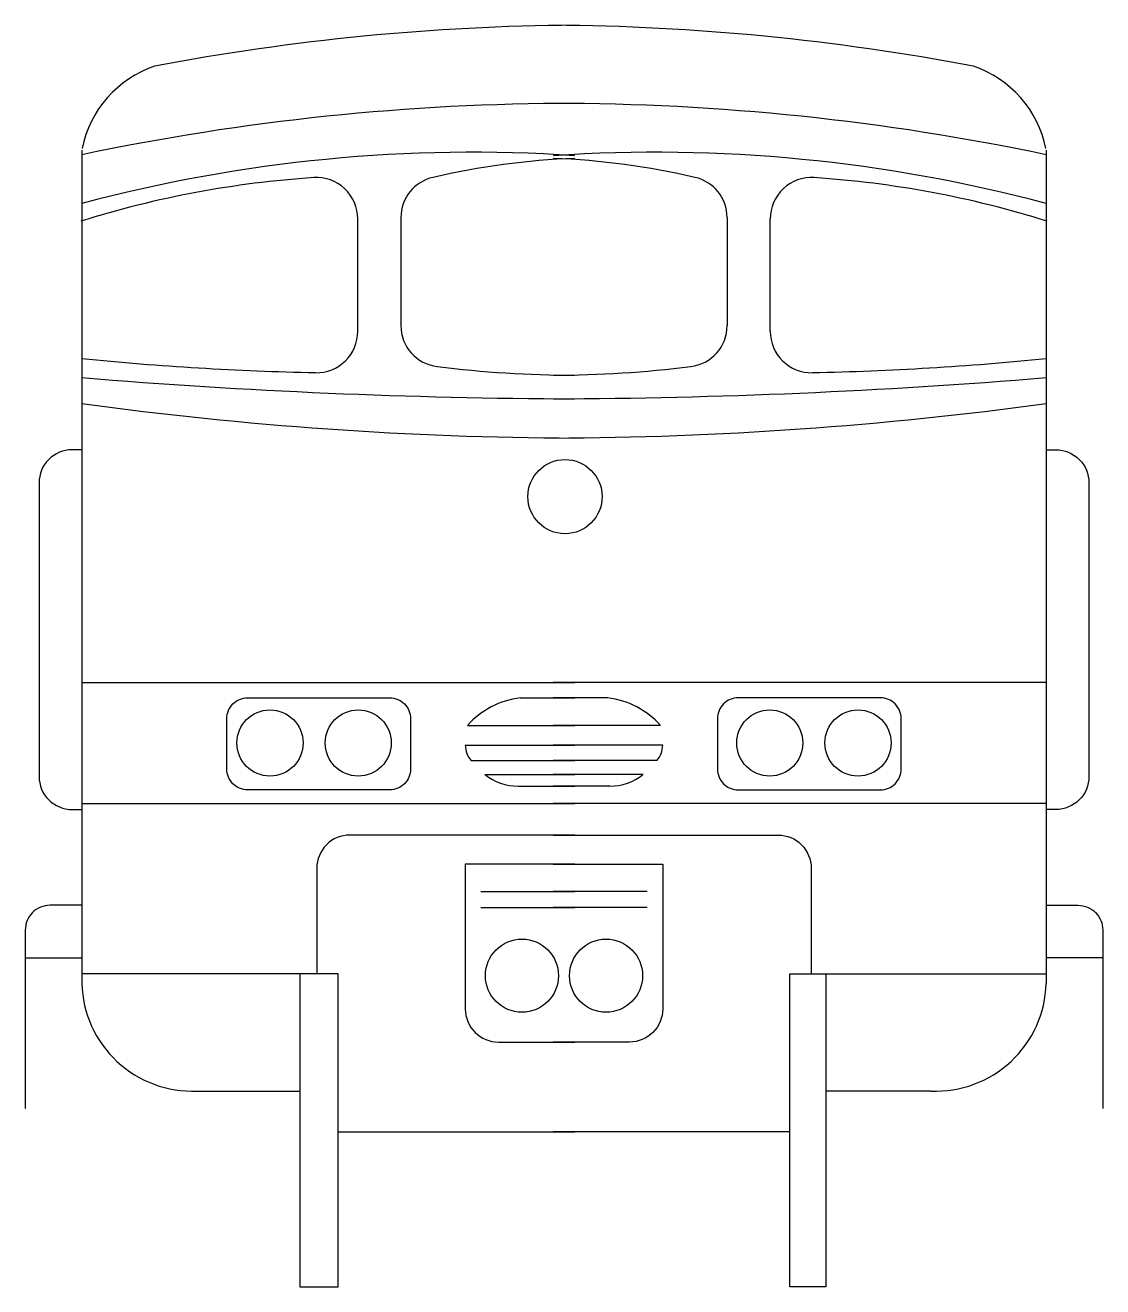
# Model space of a CAD drawing. Extents: x -1.5 to 1.5, y 0 to 3.51.
import ezdxf

# ---------------------------------------------------------------- set-up
doc = ezdxf.new("R2010")
doc.units = 0
doc.header["$MEASUREMENT"] = 0
doc.layers.get('0').update_dxf_attribs({"linetype": 'CONTINUOUS'})

msp = doc.modelspace()

# ---------------------------------------------------------------- linework, layer by layer
for p, q in [((-0.5736, 2.6575), (-0.5736, 2.9703)), ((-0.4537, 2.9737), (-0.4537, 2.6737)), ((0.4537, 2.9737), (0.4537, 2.6737)), ((0.5736, 2.6575), (0.5736, 2.9703))]:
    msp.add_line(p, q)
for points in [[(-1.3414, 3.1613), (-1.3414, 0.8435)], [(1.3414, 3.1613), (1.3414, 0.8435)], [(-1.3414, 1.6812), (0.0297, 1.6812)], [(1.3414, 1.6812), (-0.0297, 1.6812)], [(-0.122, 1.6381), (0.0297, 1.6381)], [(0.122, 1.6381), (-0.0297, 1.6381)], [(-0.2687, 1.5613), (0.0297, 1.5613)], [(0.2687, 1.5613), (-0.0297, 1.5613)], [(-0.2745, 1.5067), (0.0297, 1.5067)], [(0.2745, 1.5067), (-0.0297, 1.5067)], [(-0.2582, 1.4636), (0.0297, 1.4636)], [(0.2582, 1.4636), (-0.0297, 1.4636)], [(-0.2198, 1.4252), (0.0297, 1.4252)], [(0.2198, 1.4252), (-0.0297, 1.4252)], [(-0.1278, 1.3926), (0.0297, 1.3926)], [(0.1278, 1.3926), (-0.0297, 1.3926)], [(-1.3414, 1.3438), (0.0297, 1.3438)], [(1.3414, 1.3438), (-0.0297, 1.3438)], [(-0.2314, 1.0994), (0.0297, 1.0994)], [(0.2314, 1.0994), (-0.0297, 1.0994)], [(-0.2314, 1.0552), (0.0297, 1.0552)], [(0.2314, 1.0552), (-0.0297, 1.0552)], [(-1.4987, 0.9145), (-1.3414, 0.9145)], [(1.4987, 0.9145), (1.3414, 0.9145)], [(-0.7347, 0.8703), (-0.7347, 0), (-0.6282, 0), (-0.6282, 0.8703), (-1.3414, 0.8703)], [(0.7282, 0.8703), (0.7282, 0), (0.6282, 0), (0.6282, 0.8703), (1.3414, 0.8703)], [(-1.0204, 0.5445), (-0.7347, 0.5445)], [(1.0204, 0.5445), (0.7282, 0.5445)], [(-0.6282, 0.4305), (0.0297, 0.4305)], [(0.6282, 0.4305), (-0.0297, 0.4305)]]:
    msp.add_lwpolyline(points)
for points in [[(-1.3414, 2.328), (-1.3683, 2.328, 0.414214), (-1.4603, 2.236), (-1.4603, 1.4195, 0.414214), (-1.3683, 1.3275), (-1.3414, 1.3275)], [(1.3414, 2.328), (1.3683, 2.328, -0.414214), (1.4603, 2.236), (1.4603, 1.4195, -0.414214), (1.3683, 1.3275), (1.3414, 1.3275)], [(0.0297, 1.2565), (-0.5956, 1.2565, 0.414214), (-0.6876, 1.1645), (-0.6876, 0.8703)], [(-0.0297, 1.2565), (0.5956, 1.2565, -0.414214), (0.6876, 1.1645), (0.6876, 0.8703)], [(0.0297, 1.1751), (-0.2745, 1.1751), (-0.2745, 0.7726, 0.414214), (-0.1825, 0.6806), (0.0297, 0.6806)], [(-0.0297, 1.1751), (0.2745, 1.1751), (0.2745, 0.7726, -0.414214), (0.1825, 0.6806), (-0.0297, 0.6806)], [(-1.3414, 1.0611), (-1.4297, 1.0611, 0.414214), (-1.4987, 0.9921), (-1.4987, 0.4956)], [(1.3414, 1.0611), (1.4297, 1.0611, -0.414214), (1.4987, 0.9921), (1.4987, 0.4956)]]:
    msp.add_lwpolyline(points, format="xyb")
for points in [[(-0.8803, 1.6381), (-0.4844, 1.6381, -0.414214), (-0.4269, 1.5806), (-0.4269, 1.4397, -0.414214), (-0.4844, 1.3822), (-0.8803, 1.3822, -0.414214), (-0.9378, 1.4397), (-0.9378, 1.5806, -0.414214)], [(0.8803, 1.6381), (0.4844, 1.6381, 0.414214), (0.4269, 1.5806), (0.4269, 1.4397, 0.414214), (0.4844, 1.3822), (0.8803, 1.3822, 0.414214), (0.9378, 1.4397), (0.9378, 1.5806, 0.414214)]]:
    msp.add_lwpolyline(points, format="xyb", close=True)
for centre, radius in [((0.0028, 2.1977), 0.1032), ((-0.8179, 1.5125), 0.0919), ((-0.5724, 1.5125), 0.0919), ((0.5724, 1.5125), 0.0919), ((0.8179, 1.5125), 0.0919), ((-0.117, 0.8653), 0.1017), ((0.117, 0.8653), 0.1017)]:
    msp.add_circle(centre, radius)
for centre, radius, start, end in [((0.075, -3.0042), 6.5133, 90.39897, 100.74361), ((-0.075, -3.0042), 6.5133, 79.25639, 89.60103), ((-1.0409, 3.1056), 0.3055, 108.7565, 168.6518), ((1.0409, 3.1056), 0.3055, 11.3482, 71.2435), ((0.029, -3.3561), 6.6475, 89.99422, 101.89837), ((-0.029, -3.3561), 6.6475, 78.10163, 90.00578), ((-0.255, -1.0474), 4.203, 86.1159, 104.9791), ((0.1204, 0.9704), 2.1702, 92.3948, 102.9065), ((0.255, -1.0474), 4.203, 75.0209, 93.8841), ((-0.1204, 0.9704), 2.1702, 77.0935, 87.6052), ((-0.5141, 0.3198), 2.7712, 93.7657, 107.43), ((-0.6886, 2.9703), 0.115, 0, 93.7657), ((-0.3387, 2.9737), 0.115, 102.9065, 180), ((0.3387, 2.9737), 0.115, 0, 77.0935), ((0.6886, 2.9703), 0.115, 86.2343, 180), ((0.5141, 0.3198), 2.7712, 72.57, 86.2343), ((-0.3387, 2.6737), 0.115, 180, 263.0052), ((0.3387, 2.6737), 0.115, 276.9948, 0), ((-0.6886, 2.6575), 0.115, 268.8024, 0), ((0.6886, 2.6575), 0.115, 180, 271.1976), ((-0.5182, 10.8087), 8.2679, 264.2859, 268.80243), ((0.5182, 10.8087), 8.2679, 271.19757, 275.7141), ((0.0929, 19.9694), 17.4996, 265.29869, 269.79291), ((0.0467, 5.8149), 3.2798, 263.0052, 269.7025), ((-0.0467, 5.8149), 3.2798, 270.2975, 276.9948), ((-0.0929, 19.9694), 17.4996, 270.20709, 274.70131), ((0.0706, 12.7787), 10.4181, 262.21089, 269.77505), ((-0.0706, 12.7787), 10.4181, 270.22495, 277.78911), ((-0.0928, 1.404), 0.2359, 97.1048, 138.1752), ((0.0928, 1.404), 0.2359, 41.8248, 82.8952), ((-0.2112, 1.506), 0.0633, 179.4172, 222.0435), ((0.2112, 1.506), 0.0633, 317.9565, 0.5828), ((-0.1307, 1.5305), 0.1379, 229.7774, 271.2), ((0.1307, 1.5305), 0.1379, 268.8, 310.2226), ((-1.0339, 0.8517), 0.3075, 181.5307, 272.5195), ((1.0339, 0.8517), 0.3075, 267.4805, 358.4693)]:
    msp.add_arc(centre, radius, start, end)

doc.saveas('drawing.dxf')
